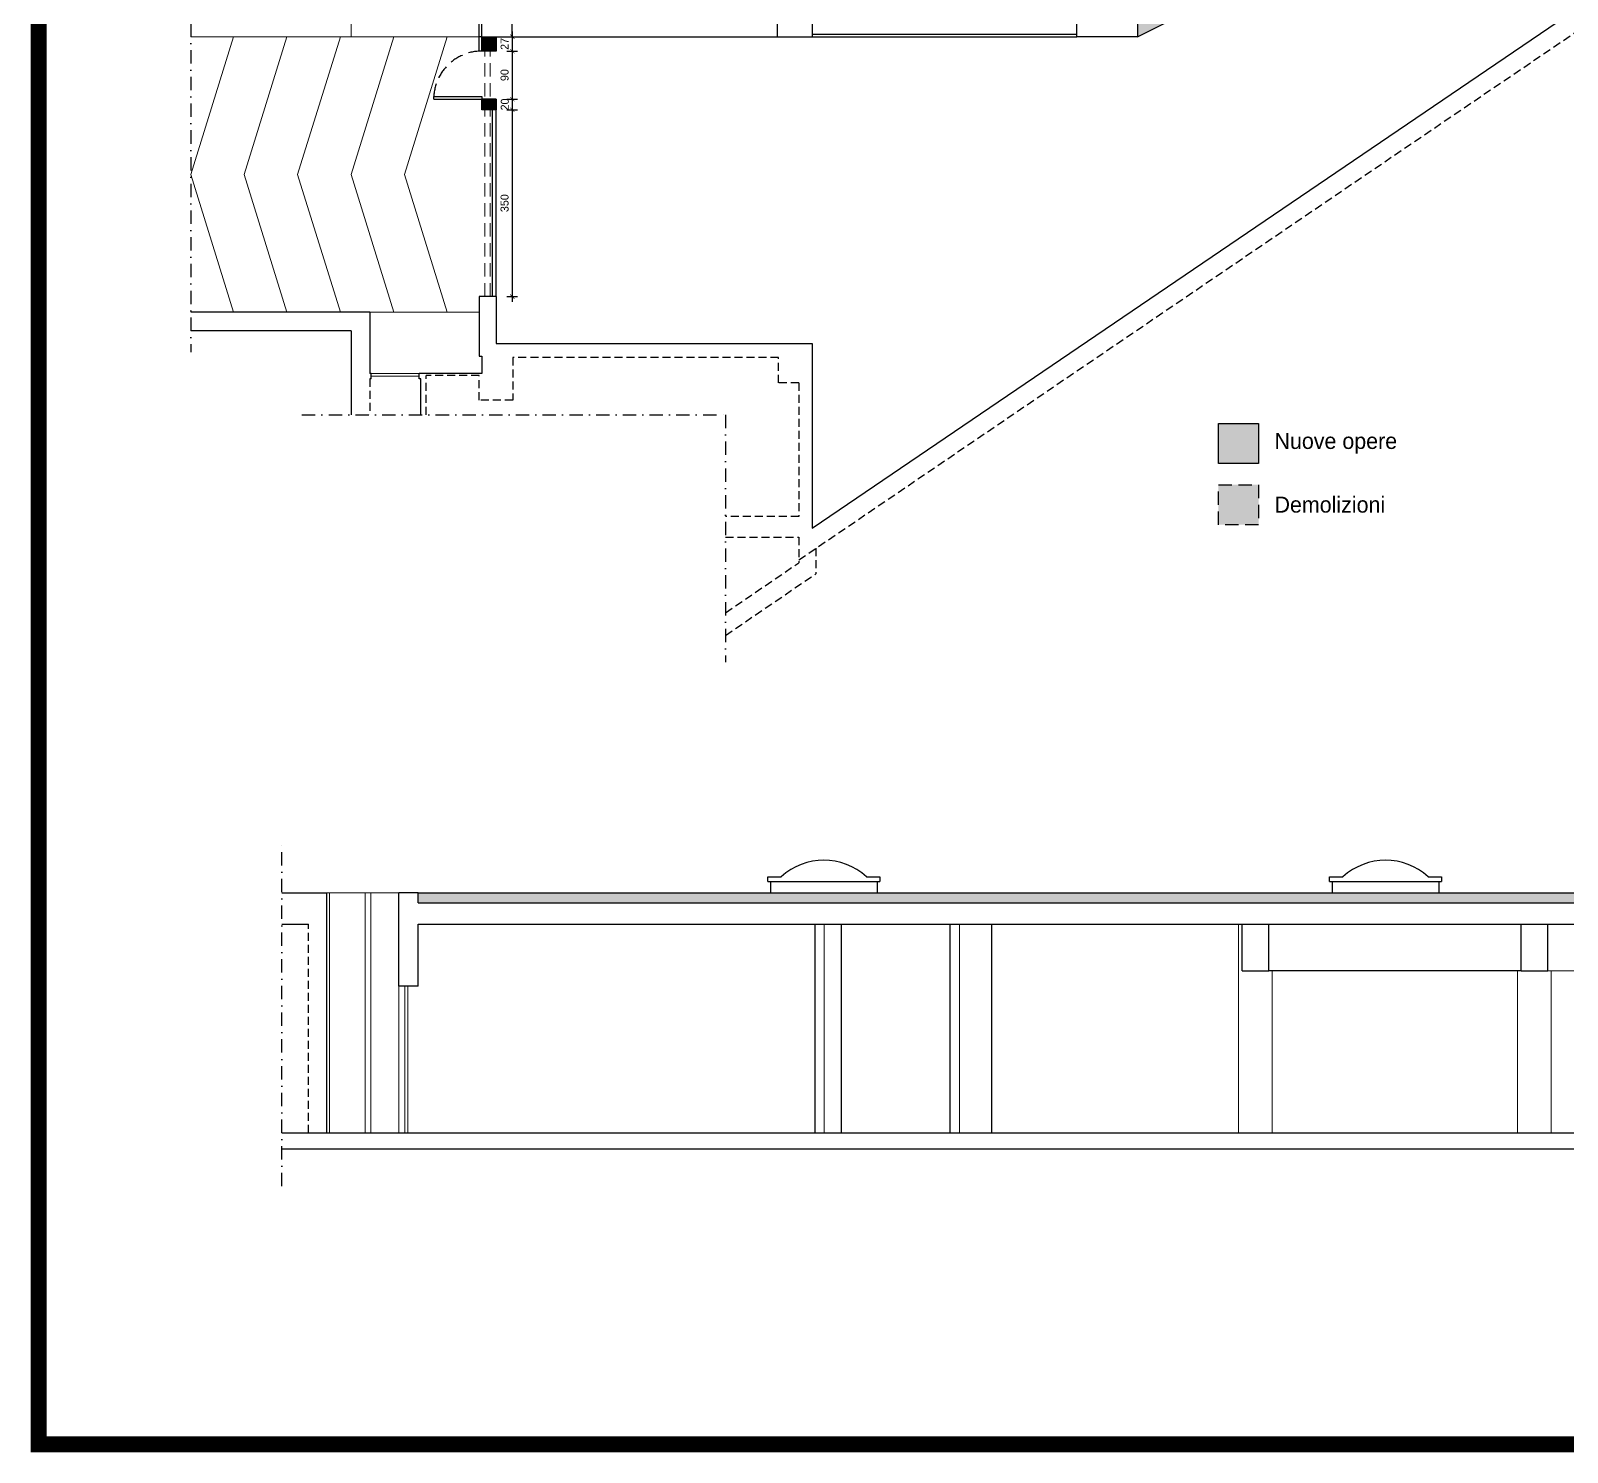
# Model space of a CAD drawing. Header units: millimetres. Extents: x 101781 to 108797, y 59159 to 65899.
# Drawn here: x 101781 to 104660, y 59159 to 61824 of the extents above; entities that cross this region are included whole.
import ezdxf

# ---------------------------------------------------------------- set-up
doc = ezdxf.new("R2010")
doc.units = ezdxf.units.MM
doc.header["$LTSCALE"] = 100
for name, pattern in [('35', [1.5, 0.5, -0.25, 0.5, -0.25]), ('DASHDOT2', [0.5, 0.25, -0.125, 0, -0.125]), ('HIDDEN', [0.375, 0.25, -0.125]), ('TRATTEGGIATA2', [0.375, 0.25, -0.125])]:
    doc.linetypes.add(name, pattern=pattern)
doc.layers.get('Defpoints').update_dxf_attribs({"color": 31})
for name, color, linetype in [('CAMP murantico', 161, 'Continuous'), ('Interni S', 2, 'Continuous'), ('NC linee_10', 12, 'Continuous'), ('NC linee_20', 10, 'Continuous'), ('PROS', 9, 'Continuous'), ('Q_100_ESECUTIVO', 3, 'Continuous'), ('SEZ', 130, 'Continuous'), ('Testi', 3, 'Continuous')]:
    doc.layers.add(name, color=color, linetype=linetype)
doc.layers.add('DEM linee', color=7, linetype='TRATTEGGIATA2', lineweight=25)
doc.layers.add('INF', color=6, linetype='Continuous', lineweight=13)
for name, color, linetype, lineweight, true_color in [('DEM linee_2', 40, 'TRATTEGGIATA2', 9, 0xf0b400), ('DEM riempi', 41, 'Continuous', 13, 0xffd966), ('NC riempi', 11, 'Continuous', 9, 0xff7070), ('NC_SEZ', 1, 'Continuous', 30, 0xff0000), ('PAV_EST', 253, 'Continuous', 0, 0xa8a8a8)]:
    doc.layers.add(name, color=color, linetype=linetype, lineweight=lineweight, true_color=true_color)
doc.styles.add('T_ESE_q100', font='', dxfattribs={"height": 15})
doc.styles.get('T_ESE_q100').set_extended_font_data('Bahnschrift Light')
doc.dimstyles.new('Quote al 100 arrotondate', dxfattribs={"dimscale": 0, "dimtxt": 15, "dimasz": 8, "dimexe": 10, "dimexo": 10, "dimgap": 2, "dimtad": 1, "dimdec": 0, "dimrnd": 5, "dimzin": 0, "dimdsep": 46, "dimtxsty": 'T_ESE_q100', "dimblk": 'ARCHTICK', "dimcen": 0.09, "dimdle": 10, "dimadec": 0, "dimazin": 0, "dimtfac": 1, "dimtdec": 0, "dimtofl": 0, "dimtmove": 2, "dimatfit": 3, "dimldrblk": 'ARCHTICK', "dimfxl": 10, "dimfxlon": 1, "dimtolj": 1, "dimtzin": 0, "dimlwd": -1, "dimlwe": -1, "dimarcsym": 0})

# ---------------------------------------------------------------- blocks, each defined once
blk = doc.blocks.new('_ArchTick')
at = {"color": 0, "linetype": 'ByBlock', "const_width": 0.15}
blk.add_lwpolyline([(-0.5, -0.5), (0.5, 0.5)], dxfattribs=at)
blk = doc.blocks.new('*D182')
at = {"layer": 'Defpoints', "color": 0, "transparency": 16777216}
for p in [(102652.9, 61812.6), (102652.9, 61785.6), (102683.1, 61785.6)]:
    blk.add_point(p, dxfattribs=at)
at = {"layer": 'Q_100_ESECUTIVO', "color": 0, "transparency": 16777216}
for p, q in [((102683.1, 61822.6), (102683.1, 61775.6)), ((102673.1, 61812.6), (102693.1, 61812.6)), ((102673.1, 61785.6), (102693.1, 61785.6))]:
    blk.add_line(p, q, dxfattribs=at)
at = {"layer": 'Q_100_ESECUTIVO', "color": 0, "transparency": 16777216, "xscale": 8, "yscale": 8, "zscale": 8}
for p, rotation in [((102683.1, 61812.6), 90), ((102683.1, 61785.6), 270)]:
    blk.add_blockref('_ArchTick', p, dxfattribs=dict(at, rotation=rotation))
at = {"layer": 'Q_100_ESECUTIVO', "color": 0, "transparency": 16777216, "insert": (102668.7, 61799.1), "char_height": 15, "attachment_point": 5, "rotation": 90, "style": 'T_ESE_q100'}
blk.add_mtext('\\A1;27', dxfattribs=at)
blk = doc.blocks.new('*D183')
at = {"layer": 'Defpoints', "color": 0, "transparency": 16777216}
for p in [(102652.9, 61785.6), (102652.9, 61695.6), (102683.1, 61695.6)]:
    blk.add_point(p, dxfattribs=at)
at = {"layer": 'Q_100_ESECUTIVO', "color": 0, "transparency": 16777216}
for p, q in [((102683.1, 61795.6), (102683.1, 61685.6)), ((102673.1, 61785.6), (102693.1, 61785.6)), ((102673.1, 61695.6), (102693.1, 61695.6))]:
    blk.add_line(p, q, dxfattribs=at)
at = {"layer": 'Q_100_ESECUTIVO', "color": 0, "transparency": 16777216, "xscale": 8, "yscale": 8, "zscale": 8}
for p, rotation in [((102683.1, 61785.6), 90), ((102683.1, 61695.6), 270)]:
    blk.add_blockref('_ArchTick', p, dxfattribs=dict(at, rotation=rotation))
at = {"layer": 'Q_100_ESECUTIVO', "color": 0, "transparency": 16777216, "insert": (102668.7, 61740.6), "char_height": 15, "attachment_point": 5, "rotation": 90, "style": 'T_ESE_q100'}
blk.add_mtext('\\A1;90', dxfattribs=at)
blk = doc.blocks.new('*D184')
at = {"layer": 'Defpoints', "color": 0, "transparency": 16777216}
for p in [(102652.9, 61695.6), (102652.9, 61675.6), (102683.1, 61675.6)]:
    blk.add_point(p, dxfattribs=at)
at = {"layer": 'Q_100_ESECUTIVO', "color": 0, "transparency": 16777216}
for p, q in [((102683.1, 61705.6), (102683.1, 61665.6)), ((102673.1, 61695.6), (102693.1, 61695.6)), ((102673.1, 61675.6), (102693.1, 61675.6))]:
    blk.add_line(p, q, dxfattribs=at)
at = {"layer": 'Q_100_ESECUTIVO', "color": 0, "transparency": 16777216, "xscale": 8, "yscale": 8, "zscale": 8}
for p, rotation in [((102683.1, 61695.6), 90), ((102683.1, 61675.6), 270)]:
    blk.add_blockref('_ArchTick', p, dxfattribs=dict(at, rotation=rotation))
at = {"layer": 'Q_100_ESECUTIVO', "color": 0, "transparency": 16777216, "insert": (102669.1, 61685.6), "char_height": 15, "attachment_point": 5, "rotation": 90, "style": 'T_ESE_q100'}
blk.add_mtext('\\A1;20', dxfattribs=at)
blk = doc.blocks.new('*D185')
at = {"layer": 'Defpoints', "color": 0, "transparency": 16777216}
for p in [(102652.9, 61675.6), (102652.9, 61325.6), (102683.1, 61325.6)]:
    blk.add_point(p, dxfattribs=at)
at = {"layer": 'Q_100_ESECUTIVO', "color": 0, "transparency": 16777216}
for p, q in [((102673.1, 61675.6), (102693.1, 61675.6)), ((102683.1, 61685.6), (102683.1, 61315.6)), ((102673.1, 61325.6), (102693.1, 61325.6))]:
    blk.add_line(p, q, dxfattribs=at)
at = {"layer": 'Q_100_ESECUTIVO', "color": 0, "transparency": 16777216, "xscale": 8, "yscale": 8, "zscale": 8}
for p, rotation in [((102683.1, 61675.6), 90), ((102683.1, 61325.6), 270)]:
    blk.add_blockref('_ArchTick', p, dxfattribs=dict(at, rotation=rotation))
at = {"layer": 'Q_100_ESECUTIVO', "color": 0, "transparency": 16777216, "insert": (102668.7, 61500.6), "char_height": 15, "attachment_point": 5, "rotation": 90, "style": 'T_ESE_q100'}
blk.add_mtext('\\A1;350', dxfattribs=at)

msp = doc.modelspace()

# ---------------------------------------------------------------- hatches: boundary and pattern name
at = {"layer": 'CAMP murantico'}
h = msp.add_hatch(dxfattribs=at)
h.set_pattern_fill('EARTH', color=256, scale=0.8, angle=45)
h.set_pattern_definition([(45, (111661.9993, 56031.1323), (0, 7.184205), [5.08, -5.08]), (45, (111660.652, 56032.4794), (0, 7.184205), [5.08, -5.08]), (45, (111659.305, 56033.8264), (0, 7.184205), [5.08, -5.08]), (135, (111659.305, 56034.7244), (-7.184205, 0), [5.08, -5.08]), (135, (111660.652, 56036.0715), (-7.184205, 0), [5.08, -5.08]), (135, (111661.9993, 56037.4185), (-7.184205, 0), [5.08, -5.08])])
h.paths.add_polyline_path([(106362, 60208), (102506.8, 60208), (102506.8, 60189), (106362, 60189)])
at = {"layer": 'DEM riempi'}
h = msp.add_hatch(color=256, dxfattribs=at)
h.dxf.hatch_style = 1
h.paths.add_polyline_path([(104006.4, 60972.9), (104081.4, 60972.9), (104081.4, 60897.9), (104006.4, 60897.9)])
at = {"layer": 'NC riempi'}
h = msp.add_hatch(color=256, dxfattribs=at)
h.dxf.hatch_style = 1
h.paths.add_polyline_path([(104524.9, 63809.6), (104504.9, 63809.6), (104504.9, 63044.6), (104524.9, 63044.6)])
h.paths.add_polyline_path([(104524.9, 62744.6), (104504.9, 62744.6), (104504.9, 62356.6), (103854.9, 62356.6), (103854.9, 62336.6), (104524.9, 62336.6)])
h.paths.add_polyline_path([(104524.9, 62336.6), (104504.9, 62336.6), (104504.9, 62207), (104281.6, 62055.3), (104292.9, 62038.8), (104524.9, 62196.5)])
h.paths.add_polyline_path([(104260.6, 62016.9), (104249.3, 62033.5), (103854.9, 61835), (103854.9, 61812.6)])
h.paths.add_polyline_path([(104524.9, 64214.6), (104504.9, 64214.6), (104504.9, 64109.6), (104524.9, 64109.6)])
h.paths.add_polyline_path([(104504.9, 64304.6), (104524.9, 64304.6), (104524.9, 64465.6), (104504.9, 64465.6)])
h = msp.add_hatch(color=256, dxfattribs=at)
h.dxf.hatch_style = 1
h.paths.add_polyline_path([(102652.9, 61812.6), (102625.9, 61812.6), (102625.9, 61785.6), (102652.9, 61785.6)])
h = msp.add_hatch(color=256, dxfattribs=at)
h.dxf.hatch_style = 1
h.paths.add_polyline_path([(102652.9, 61695.6), (102625.9, 61695.6), (102625.9, 61675.6), (102652.9, 61675.6)])
h = msp.add_hatch(color=256, dxfattribs=at)
h.dxf.hatch_style = 1
h.paths.add_polyline_path([(104006.4, 61087.9), (104081.4, 61087.9), (104081.4, 61012.9), (104006.4, 61012.9)])

# ---------------------------------------------------------------- linework, layer by layer
at = {"layer": 'CAMP murantico'}
msp.add_line((102506.8, 60208), (106362, 60208), dxfattribs=at)
at = {"layer": 'DEM linee'}
for p, q in [((102620.9, 61787.6), (102620.9, 61812.6)), ((102638.9, 61787.6), (102638.9, 61812.6)), ((102652.9, 61787.6), (102620.9, 61787.6))]:
    msp.add_line(p, q, dxfattribs=at)
msp.add_lwpolyline([(104006.4, 60972.9), (104081.4, 60972.9), (104081.4, 60897.9), (104006.4, 60897.9)], close=True, dxfattribs=at)
at = {"layer": 'DEM linee_2'}
for p, q in [((102631.9, 61325.6), (102631.9, 61787.6)), ((102641.9, 61325.6), (102641.9, 61787.6))]:
    msp.add_line(p, q, dxfattribs=at)
at = {"layer": 'INF'}
for p, q in [((102380.9, 63099.1), (102380.9, 61812.6)), ((102620.9, 61812.6), (102080.9, 61812.6)), ((102418.9, 61181.6), (102508.9, 61181.6)), ((102418.9, 61176.6), (102508.9, 61176.6)), ((102335.8, 60208), (102470.7, 60208)), ((102340.7, 60208), (102340.7, 59758)), ((102407.7, 60208), (102407.7, 59758)), ((102418.3, 60208), (102418.3, 59758)), ((103267.7, 60149), (103267.7, 59758)), ((103520.8, 60149), (103520.8, 59758)), ((104044, 60149), (104044, 59758)), ((104107, 60062), (104107, 59758)), ((104567, 60062), (104567, 59758)), ((104623.5, 60062), (105092.5, 60062)), ((104630, 60062), (104630, 59758)), ((102470.7, 60033), (102470.7, 59758)), ((102481.5, 60033), (102481.5, 59758)), ((102487.5, 60033), (102487.5, 59758))]:
    msp.add_line(p, q, dxfattribs=at)
at = {"layer": 'Interni S'}
for p, q in [((103161.8, 60238), (103186.8, 60238)), ((103161.8, 60229), (103161.8, 60238)), ((103346.8, 60238), (103371.8, 60238)), ((103371.8, 60238), (103371.8, 60229)), ((104214.5, 60238), (104239.5, 60238)), ((104214.5, 60229), (104214.5, 60238)), ((104399.5, 60238), (104424.5, 60238)), ((104424.5, 60238), (104424.5, 60229)), ((103161.8, 60229), (103371.8, 60229)), ((103166.8, 60229), (103166.8, 60208)), ((103366.8, 60229), (103366.8, 60208)), ((104214.5, 60229), (104424.5, 60229)), ((104219.5, 60229), (104219.5, 60208)), ((104419.5, 60229), (104419.5, 60208)), ((103249.7, 60149), (103249.7, 59758)), ((103299.1, 60149), (103299.1, 59758)), ((103502.8, 60149), (103502.8, 59758)), ((103581.1, 60149), (103581.1, 59758)), ((104573.5, 60062), (104100.5, 60062))]:
    msp.add_line(p, q, dxfattribs=at)
for centre in [(103266.8, 60150.3), (104319.5, 60150.3)]:
    msp.add_arc(centre, 118.7, 47.6373, 132.3627, dxfattribs=at)
at = {"layer": 'NC linee_10', "linetype": 'HIDDEN'}
msp.add_arc((102625.9, 61695.6), 90, 90, 180, dxfattribs=at)
at = {"layer": 'NC linee_20'}
for p, q in [((103244.9, 61817.6), (103740.9, 61817.6)), ((103244.9, 61812.6), (103740.9, 61812.6)), ((102535.9, 61700.6), (102625.9, 61700.6)), ((102535.9, 61695.6), (102535.9, 61700.6)), ((102535.9, 61695.6), (102625.9, 61695.6)), ((102625.9, 61700.6), (102625.9, 61695.6)), ((102645.9, 61325.6), (102645.9, 61675.6)), ((102652.9, 61325.6), (102652.9, 61675.6))]:
    msp.add_line(p, q, dxfattribs=at)
at = {"layer": 'NC_SEZ'}
for p, q in [((103854.9, 61812.6), (104260.6, 62016.9)), ((102625.9, 61785.6), (102625.9, 61812.6)), ((102652.9, 61812.6), (102652.9, 61785.6)), ((102652.9, 61785.6), (102625.9, 61785.6)), ((102625.9, 61675.6), (102625.9, 61695.6)), ((102652.9, 61695.6), (102625.9, 61695.6)), ((102652.9, 61675.6), (102625.9, 61675.6)), ((102652.9, 61695.6), (102652.9, 61675.6))]:
    msp.add_line(p, q, dxfattribs=at)
msp.add_lwpolyline([(104006.4, 61087.9), (104081.4, 61087.9), (104081.4, 61012.9), (104006.4, 61012.9)], close=True, dxfattribs=at)
at = {"layer": 'PAV_EST'}
for p, q in [((102160.9, 61812.6), (102080.9, 61554.6)), ((102260.9, 61812.6), (102180.9, 61554.6)), ((102360.9, 61812.6), (102280.9, 61554.6)), ((102460.9, 61812.6), (102380.9, 61554.6)), ((102560.9, 61812.6), (102480.9, 61554.6)), ((102160.9, 61296.6), (102080.9, 61554.6)), ((102260.9, 61296.6), (102180.9, 61554.6)), ((102360.9, 61296.6), (102280.9, 61554.6)), ((102460.9, 61296.6), (102380.9, 61554.6)), ((102560.9, 61296.6), (102480.9, 61554.6)), ((102415.9, 61296.6), (102620.9, 61296.6))]:
    msp.add_line(p, q, dxfattribs=at)
at = {"layer": 'PROS'}
for p, q in [((102620.9, 61812.6), (102620.9, 61839.6)), ((102625.9, 61812.6), (102620.9, 61812.6))]:
    msp.add_line(p, q, dxfattribs=at)
at = {"layer": 'SEZ'}
for p, q in [((103244.9, 60891.2), (107945.6, 64086)), ((102625.9, 61812.6), (102625.9, 61885.6)), ((102652.9, 61325.6), (102620.9, 61325.6)), ((102620.9, 61325.6), (102620.9, 61213.6)), ((102652.9, 61325.6), (102652.9, 61237.6)), ((102415.9, 61296.6), (102080.9, 61296.6)), ((102415.9, 61296.6), (102415.9, 61181.6)), ((102380.9, 61261.6), (102080.9, 61261.6)), ((102380.9, 61261.6), (102380.9, 61103.7)), ((102620.9, 61213.6), (102625.9, 61213.6)), ((102625.9, 61213.6), (102625.9, 61181.6)), ((102652.9, 61237.6), (103244.9, 61237.6)), ((103244.9, 61237.6), (103244.9, 60891.2)), ((102418.9, 61181.6), (102415.9, 61181.6)), ((102418.9, 61171.6), (102415.9, 61171.6)), ((102418.9, 61171.6), (102418.9, 61181.6)), ((102625.9, 61181.6), (102508.9, 61181.6)), ((102508.9, 61171.6), (102508.9, 61181.6)), ((102511.9, 61171.6), (102508.9, 61171.6)), ((102511.9, 61103.7), (102511.9, 61171.6)), ((102251.2, 60208), (102335.8, 60208)), ((102335.8, 59758), (102335.8, 60208)), ((102470.7, 60033), (102470.7, 60208)), ((102506.8, 60208), (102470.7, 60208)), ((102506.8, 60189), (102506.8, 60208)), ((102506.8, 60189), (107119, 60189)), ((102251.2, 60149), (102301.2, 60149)), ((102506.8, 60149), (107119, 60149)), ((102506.8, 60033), (102506.8, 60149)), ((104050.5, 60062), (104050.5, 60149)), ((104100.5, 60062), (104100.5, 60149)), ((104573.5, 60062), (104573.5, 60149)), ((104623.5, 60062), (104623.5, 60149)), ((104050.5, 60062), (104100.5, 60062)), ((104573.5, 60062), (104623.5, 60062)), ((102506.8, 60033), (102470.7, 60033)), ((102251.2, 59758), (107718, 59758)), ((102251.2, 59728), (107738, 59728))]:
    msp.add_line(p, q, dxfattribs=at)
at = {"layer": 'SEZ', "linetype": '35', "ltscale": 0.3}
for p, q in [((103219.9, 60831.9), (107940.3, 64040.1)), ((103181.9, 61211.6), (102683.9, 61211.6)), ((102683.9, 61211.6), (102683.9, 61131.6)), ((103181.9, 61163.6), (103181.9, 61211.6)), ((102415.9, 61171.6), (102415.9, 61103.7)), ((102521.9, 61103.7), (102521.9, 61177.6)), ((102620.9, 61177.6), (102521.9, 61177.6)), ((102620.9, 61131.6), (102620.9, 61177.6)), ((103219.9, 61163.6), (103181.9, 61163.6)), ((103219.9, 61163.6), (103219.9, 60913.6)), ((102683.9, 61131.6), (102620.9, 61131.6)), ((103219.9, 60913.6), (103082.7, 60913.6)), ((103082.7, 60874.6), (103219.9, 60874.6)), ((103219.9, 60874.6), (103219.9, 60826.6)), ((103251.9, 60853.7), (103251.9, 60806.1)), ((103082.7, 60732.9), (103219.9, 60826.6)), ((103082.7, 60690.5), (103251.9, 60806.1)), ((102301.2, 59758), (102301.2, 60149))]:
    msp.add_line(p, q, dxfattribs=at)
at = {"layer": 'SEZ', "linetype": 'DASHDOT2'}
for p, q in [((102080.9, 61887.6), (102080.9, 61221.6)), ((102289, 61103.7), (103082.7, 61103.7)), ((103082.7, 61103.7), (103082.7, 60640.5)), ((102251.2, 59658), (102251.2, 60308))]:
    msp.add_line(p, q, dxfattribs=at)
at = {"layer": 'SEZ'}
for points in [[(102682.9, 61812.6), (102682.9, 61839.6), (102677.9, 61839.6), (102677.9, 61858.6), (102682.9, 61858.6), (102682.9, 61885.6), (102625.9, 61885.6)], [(103179.9, 61812.6), (103179.9, 61839.6), (103184.9, 61839.6), (103184.9, 61858.6), (103179.9, 61858.6), (103179.9, 61885.6), (103244.9, 61885.6), (103244.9, 61812.6)], [(102625.9, 61812.6), (103244.9, 61812.6)]]:
    msp.add_lwpolyline(points, dxfattribs=at)
msp.add_lwpolyline([(103740.9, 61812.6), (103740.9, 61839.6), (103745.9, 61839.6), (103745.9, 61858.6), (103740.9, 61858.6), (103740.9, 61885.6), (103854.9, 61885.6), (103854.9, 61812.6)], close=True, dxfattribs=at)
at = {"layer": 'Testi', "color": 1, "const_width": 30}
msp.add_lwpolyline([(101795.7, 65884), (108782.3, 65884), (108782.3, 59174.4), (101795.7, 59174.4)], close=True, dxfattribs=at)

# ---------------------------------------------------------------- texts
at = {"layer": 'Testi', "char_height": 30, "attachment_point": 4, "style": 'T_ESE_q100'}
for s, insert in [('Nuove opere', (104111.4, 61050.4)), ('Demolizioni', (104111.4, 60935.4))]:
    msp.add_mtext(s, dxfattribs=dict(at, insert=insert))

# ---------------------------------------------------------------- dimensions: what is measured, and where the dimension line sits
at = {"layer": 'Q_100_ESECUTIVO'}
for base, p1, p2, angle, picture, middle, dimtype in [((102683.1, 61785.6), (102652.9, 61812.6), (102652.9, 61785.6), 270, '*D182', (102668.7, 61799.1), 161), ((102683.1, 61695.6), (102652.9, 61785.6), (102652.9, 61695.6), 270, '*D183', (102668.7, 61740.6), 161), ((102683.1, 61675.6), (102652.9, 61695.6), (102652.9, 61675.6), 90, '*D184', (102669.1, 61685.6), 160), ((102683.1, 61325.6), (102652.9, 61675.6), (102652.9, 61325.6), 90, '*D185', (102668.7, 61500.6), 160)]:
    dim = msp.add_linear_dim(base=base, p1=p1, p2=p2, angle=angle, dimstyle='Quote al 100 arrotondate', override={"dimscale": 1, "dimrnd": 1}, dxfattribs=at)
    dim.commit()
    dim.dimension.update_dxf_attribs({"geometry": picture, "text_midpoint": middle, "dimtype": dimtype})

doc.saveas('drawing.dxf')
